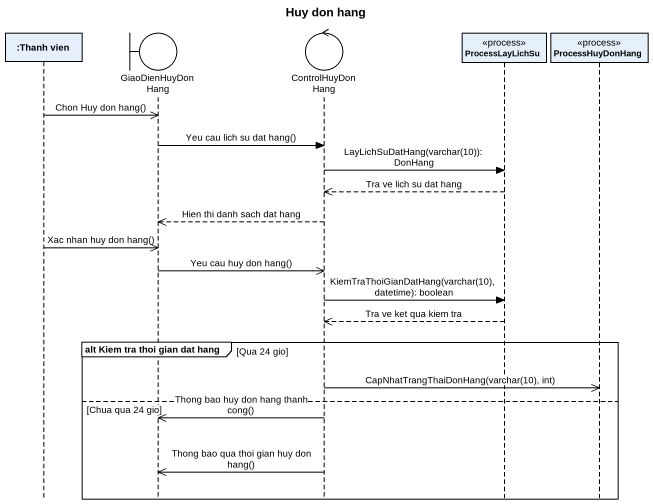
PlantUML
@startuml
title Huy don hang
hide footbox
participant ":Thanh vien" as Thanh_vien
boundary GiaoDienHuyDonHang
control ControlHuyDonHang
participant ProcessLayLichSu <<process>>
participant ProcessHuyDonHang <<process>>

Thanh_vien ->> GiaoDienHuyDonHang : Chon Huy don hang()
GiaoDienHuyDonHang -> ControlHuyDonHang : Yeu cau lich su dat hang()
ControlHuyDonHang -> ProcessLayLichSu : LayLichSuDatHang(varchar(10)): DonHang
ProcessLayLichSu -->> ControlHuyDonHang : Tra ve lich su dat hang
ControlHuyDonHang -->> GiaoDienHuyDonHang : Hien thi danh sach dat hang
Thanh_vien ->> GiaoDienHuyDonHang : Xac nhan huy don hang()
GiaoDienHuyDonHang ->> ControlHuyDonHang : Yeu cau huy don hang()
ControlHuyDonHang -> ProcessLayLichSu : KiemTraThoiGianDatHang(varchar(10), datetime): boolean
ProcessLayLichSu -->> ControlHuyDonHang : Tra ve ket qua kiem tra
group alt Kiem tra thoi gian dat hang [Qua 24 gio]
  ControlHuyDonHang ->> ProcessHuyDonHang : CapNhatTrangThaiDonHang(varchar(10), int)
else Chua qua 24 gio
  ControlHuyDonHang ->> GiaoDienHuyDonHang : Thong bao huy don hang thanh cong()
  ControlHuyDonHang ->> GiaoDienHuyDonHang : Thong bao qua thoi gian huy don hang()
end
@enduml
